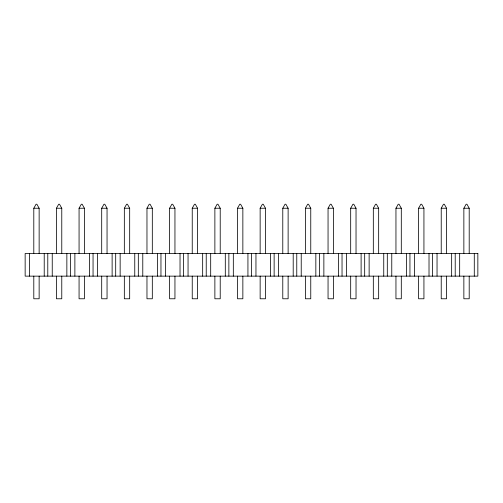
<?xml version="1.0" encoding="UTF-8"?>
<svg xmlns="http://www.w3.org/2000/svg" width="503" height="503" viewBox="0 0 503 503"><rect width="100%" height="100%" fill="white"/><g stroke="black" fill="none" stroke-linecap="round" stroke-linejoin="round"><path stroke-width="0.75" d="M33.795 253.506L33.795 208.236L36.059 204.224L36.876 204.224L39.14 208.236L39.14 253.506M56.43 253.506L56.43 208.236L58.694 204.224L59.511 204.224L61.775 208.236L61.775 253.506M79.065 253.506L79.065 208.236L81.329 204.224L82.146 204.224L84.41 208.236L84.41 253.506M101.7 253.506L101.7 208.236L103.964 204.224L104.781 204.224L107.045 208.236L107.045 253.506M124.335 253.506L124.335 208.236L126.599 204.224L127.416 204.224L129.68 208.236L129.68 253.506M146.97 253.506L146.97 208.236L149.234 204.224L150.051 204.224L152.315 208.236L152.315 253.506M169.605 253.506L169.605 208.236L171.869 204.224L172.686 204.224L174.95 208.236L174.95 253.506M192.24 253.506L192.24 208.236L194.504 204.224L195.321 204.224L197.585 208.236L197.585 253.506M214.875 253.506L214.875 208.236L217.139 204.224L217.956 204.224L220.22 208.236L220.22 253.506M237.51 253.506L237.51 208.236L239.774 204.224L240.591 204.224L242.855 208.236L242.855 253.506M260.145 253.506L260.145 208.236L262.409 204.224L263.226 204.224L265.49 208.236L265.49 253.506M282.78 253.506L282.78 208.236L285.044 204.224L285.861 204.224L288.125 208.236L288.125 253.506M305.415 253.506L305.415 208.236L307.679 204.224L308.496 204.224L310.76 208.236L310.76 253.506M328.05 253.506L328.05 208.236L330.314 204.224L331.131 204.224L333.395 208.236L333.395 253.506M350.685 253.506L350.685 208.236L352.949 204.224L353.766 204.224L356.03 208.236L356.03 253.506M373.32 253.506L373.32 208.236L375.584 204.224L376.401 204.224L378.665 208.236L378.665 253.506M395.955 253.506L395.955 208.236L398.219 204.224L399.036 204.224L401.3 208.236L401.3 253.506M418.59 253.506L418.59 208.236L420.854 204.224L421.671 204.224L423.935 208.236L423.935 253.506M441.225 253.506L441.225 208.236L443.489 204.224L444.306 204.224L446.57 208.236L446.57 253.506M463.86 253.506L463.86 208.236L466.124 204.224L466.941 204.224L469.205 208.236L469.205 253.506M33.795 208.236L39.14 208.236M56.43 208.236L61.775 208.236M79.065 208.236L84.41 208.236M101.7 208.236L107.045 208.236M124.335 208.236L129.68 208.236M146.97 208.236L152.315 208.236M169.605 208.236L174.95 208.236M192.24 208.236L197.585 208.236M214.875 208.236L220.22 208.236M237.51 208.236L242.855 208.236M260.145 208.236L265.49 208.236M282.78 208.236L288.125 208.236M305.415 208.236L310.76 208.236M328.05 208.236L333.395 208.236M350.685 208.236L356.03 208.236M373.32 208.236L378.665 208.236M395.955 208.236L401.3 208.236M418.59 208.236L423.935 208.236M441.225 208.236L446.57 208.236M463.86 208.236L469.205 208.236M474.285 253.506L474.285 276.141M469.205 276.141L469.205 298.776L463.86 298.776L463.86 276.141M459.673 253.506L459.673 276.141M455.215 253.506L455.215 276.141M451.65 253.506L451.65 276.141M446.57 276.141L446.57 298.776L441.225 298.776L441.225 276.141M437.038 253.506L437.038 276.141M432.58 253.506L432.58 276.141M429.015 253.506L429.015 276.141M423.935 276.141L423.935 298.776L418.59 298.776L418.59 276.141M414.403 253.506L414.403 276.141M409.945 253.506L409.945 276.141M406.38 253.506L406.38 276.141M401.3 276.141L401.3 298.776L395.955 298.776L395.955 276.141M391.768 253.506L391.768 276.141M387.31 253.506L387.31 276.141M383.745 253.506L383.745 276.141M378.665 276.141L378.665 298.776L373.32 298.776L373.32 276.141M369.133 253.506L369.133 276.141M364.675 253.506L364.675 276.141M361.11 253.506L361.11 276.141M356.03 276.141L356.03 298.776L350.685 298.776L350.685 276.141M346.498 253.506L346.498 276.141M342.04 253.506L342.04 276.141M338.475 253.506L338.475 276.141M333.395 276.141L333.395 298.776L328.05 298.776L328.05 276.141M323.863 253.506L323.863 276.141M319.405 253.506L319.405 276.141M315.84 253.506L315.84 276.141M310.76 276.141L310.76 298.776L305.415 298.776L305.415 276.141M301.228 253.506L301.228 276.141M296.77 253.506L296.77 276.141M293.205 253.506L293.205 276.141M288.125 276.141L288.125 298.776L282.78 298.776L282.78 276.141M278.593 253.506L278.593 276.141M274.135 253.506L274.135 276.141M270.57 253.506L270.57 276.141M265.49 276.141L265.49 298.776L260.145 298.776L260.145 276.141M255.958 253.506L255.958 276.141M251.5 253.506L251.5 276.141M247.935 253.506L247.935 276.141M242.855 276.141L242.855 298.776L237.51 298.776L237.51 276.141M233.323 253.506L233.323 276.141M228.865 253.506L228.865 276.141M225.3 253.506L225.3 276.141M220.22 276.141L220.22 298.776L214.875 298.776L214.875 276.141M210.688 253.506L210.688 276.141M206.23 253.506L206.23 276.141M202.665 253.506L202.665 276.141M197.585 276.141L197.585 298.776L192.24 298.776L192.24 276.141M188.053 253.506L188.053 276.141M183.595 253.506L183.595 276.141M180.03 253.506L180.03 276.141M174.95 276.141L174.95 298.776L169.605 298.776L169.605 276.141M165.418 253.506L165.418 276.141M160.96 253.506L160.96 276.141M157.395 253.506L157.395 276.141M152.315 276.141L152.315 298.776L146.97 298.776L146.97 276.141M142.783 253.506L142.783 276.141M138.325 253.506L138.325 276.141M134.76 253.506L134.76 276.141M129.68 276.141L129.68 298.776L124.335 298.776L124.335 276.141M120.148 253.506L120.148 276.141M115.69 253.506L115.69 276.141M112.125 253.506L112.125 276.141M107.045 276.141L107.045 298.776L101.7 298.776L101.7 276.141M97.513 253.506L97.513 276.141M93.055 253.506L93.055 276.141M89.49 253.506L89.49 276.141M84.41 276.141L84.41 298.776L79.065 298.776L79.065 276.141M74.878 253.506L74.878 276.141M70.42 253.506L70.42 276.141M66.855 253.506L66.855 276.141M61.775 276.141L61.775 298.776L56.43 298.776L56.43 276.141M52.243 253.506L52.243 276.141M47.785 253.506L47.785 276.141M44.22 253.506L44.22 276.141M39.14 276.141L39.14 298.776L33.795 298.776L33.795 276.141M29.608 253.506L29.608 276.141M477.85 253.506L25.15 253.506L25.15 276.141L477.85 276.141L477.85 253.506"/></g></svg>
